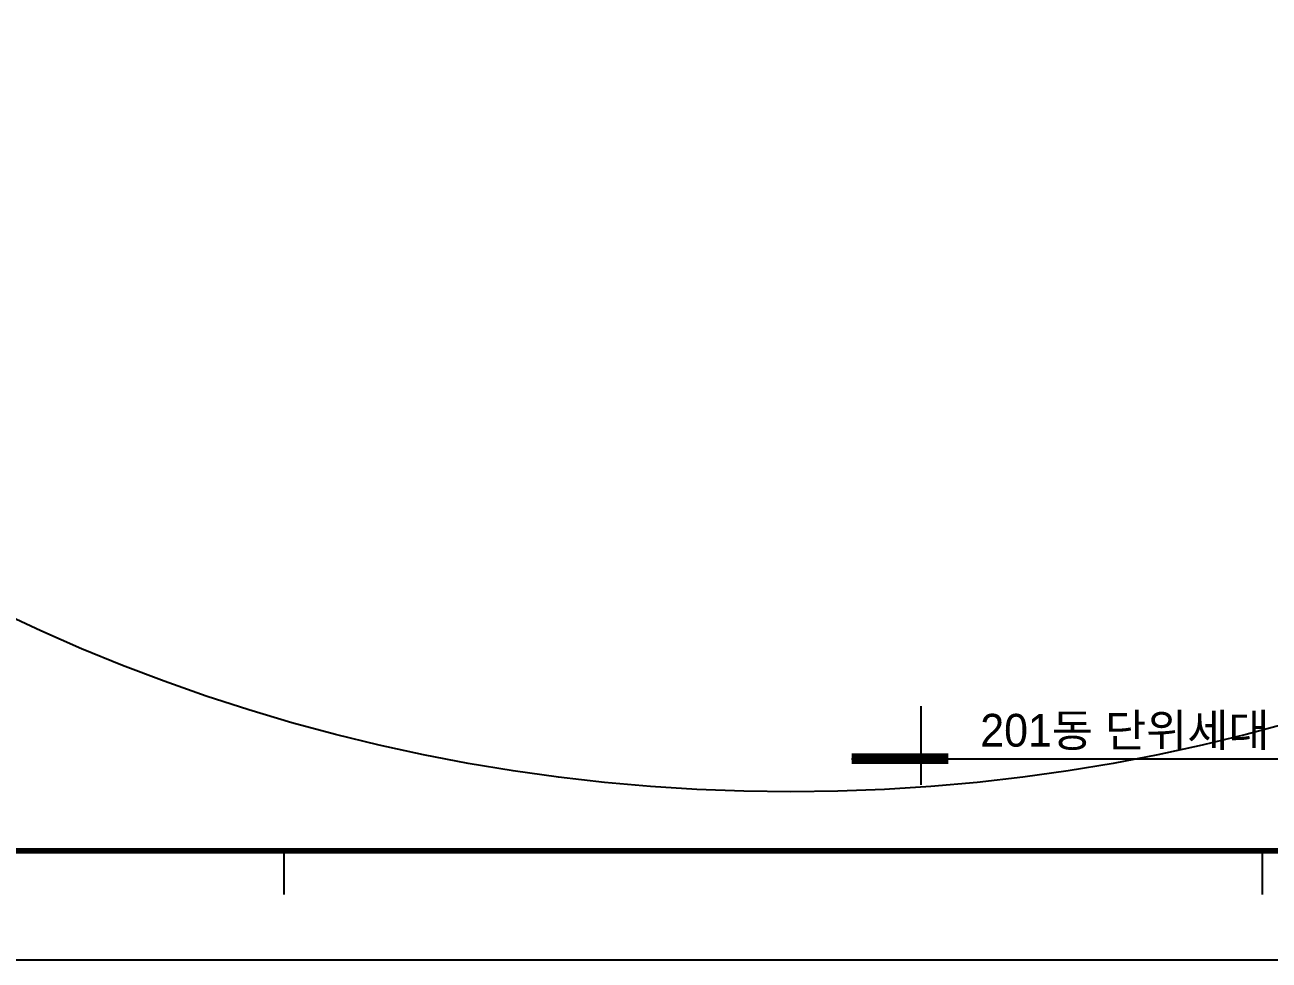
# Model space of a CAD drawing. Header units: millimetres. Extents: x 238075 to 303070, y -258150 to -205841.
# Drawn here: x 252568 to 269639, y -258150 to -245316 of the extents above; entities that cross this region are included whole.
import ezdxf

# ---------------------------------------------------------------- set-up
doc = ezdxf.new("R2010")
doc.units = ezdxf.units.MM
doc.header["$LTSCALE"] = 200
for name, color, linetype in [('L2', 2, 'Continuous'), ('SHEET', 7, 'Continuous'), ('TEX', 3, 'Continuous'), ('아파트', 253, 'Continuous')]:
    doc.layers.add(name, color=color, linetype=linetype)
doc.styles.add('돋움', font='Dotum.ttf')

# ---------------------------------------------------------------- blocks, each defined once
blk = doc.blocks.new('A&C시트(A3)')
at = {"layer": 'SHEET', "color": 8}
blk.add_lwpolyline([(0, 29700), (42000, 29700), (42000, 0), (0, 0)], close=True, dxfattribs=at)
at = {"layer": 'SHEET', "const_width": 50}
blk.add_lwpolyline([(1800, 28700), (41000, 28700), (41000, 1000), (1800, 1000)], close=True, dxfattribs=at)
at = {"layer": 'SHEET', "color": 8}
for points in [[(10700, 1000), (10700, 600)], [(19650, 1000), (19650, 600)]]:
    blk.add_lwpolyline(points, dxfattribs=at)

msp = doc.modelspace()

# ---------------------------------------------------------------- linework, layer by layer
at = {"layer": 'L2'}
for p, q in [((264861, -254666, 54985), (264861, -255746, 54985)), ((263909, -255386, 54985), (274849, -255386, 54985))]:
    msp.add_line(p, q, dxfattribs=at)
at = {"layer": 'L2', "const_width": 150, "elevation": 54985}
msp.add_lwpolyline([(265236, -255386), (263909, -255386)], dxfattribs=at)
at = {"layer": '아파트'}
msp.add_circle((263075, -230841, 54985), 25000, dxfattribs=at)

# ---------------------------------------------------------------- block references
at = {"xscale": 1.5, "yscale": 1.5, "zscale": 1.5}
msp.add_blockref('A&C시트(A3)', (240070, -258150, 54985), dxfattribs=at)

# ---------------------------------------------------------------- texts
at = {"layer": 'TEX', "style": '돋움'}
msp.add_text('201동 단위세대 소방 배관 평면도', height=450, dxfattribs=at).set_placement((265676, -255221, 54985))

doc.saveas('drawing.dxf')
